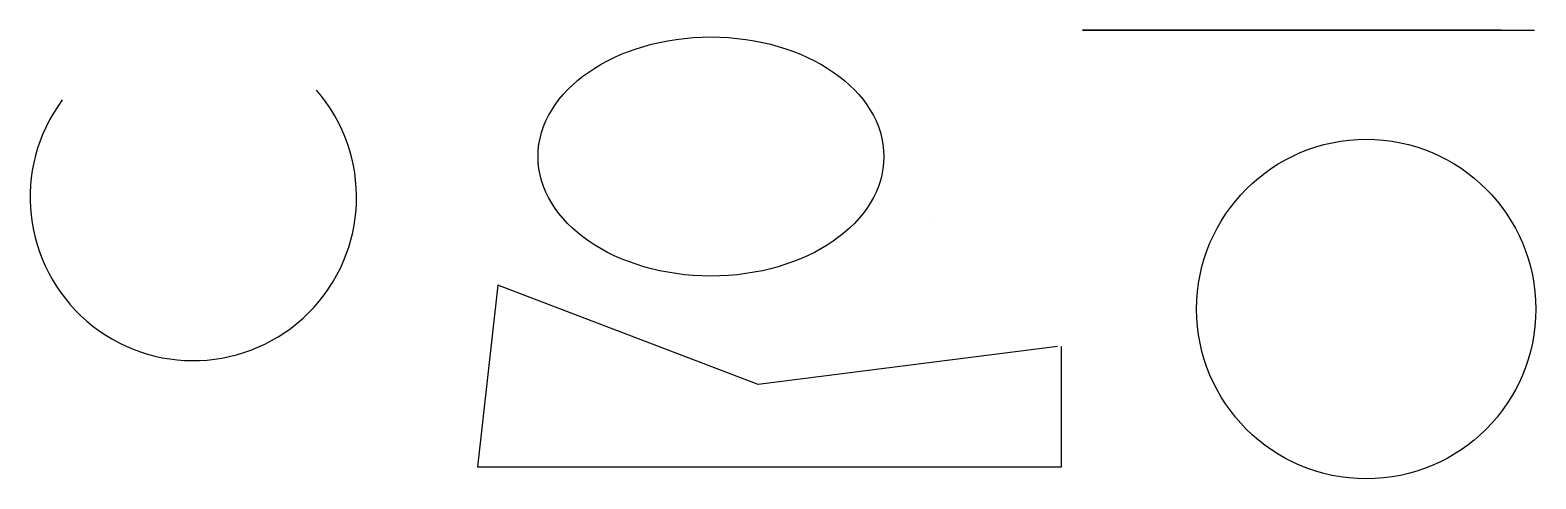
# Model space of a CAD drawing. Header units: millimetres. Extents: x -1095 to 5492, y 539 to 2500.
import ezdxf

# ---------------------------------------------------------------- set-up
doc = ezdxf.new("R2010")
doc.units = ezdxf.units.MM

msp = doc.modelspace()

# ---------------------------------------------------------------- linework, layer by layer
for p, q in [((3507.9, 2499.8), (5340, 2499.8)), ((5340, 2499.8), (3507.9, 2499.8)), ((3507.9, 2499.8), (3507.9, 2499.8)), ((3507.9, 2499.8), (3507.9, 2499.8)), ((3507.9, 2499.8), (3507.9, 2499.8)), ((3507.9, 2499.8), (5485.4, 2499.8)), ((2843.1, 1655.9), (2843.1, 1655.9)), ((2843.1, 1655.9), (2843.1, 1655.9)), ((2843.1, 1655.9), (2843.1, 1655.9))]:
    msp.add_line(p, q)
msp.add_lwpolyline([(3399.4, 1117), (2090.1, 950.9), (950.4, 1384.8), (862.2, 591.7), (3416.4, 591.7), (3416.4, 1117), (3416.4, 1117)])
msp.add_circle((4749.9, 1280.8), 742)
msp.add_arc((-381.5, 1769.4), 714, 143.38808, 41.01349)
msp.add_ellipse((1883.2, 1947.4), major_axis=(-756.4, 0), ratio=0.690757)

doc.saveas('drawing.dxf')
